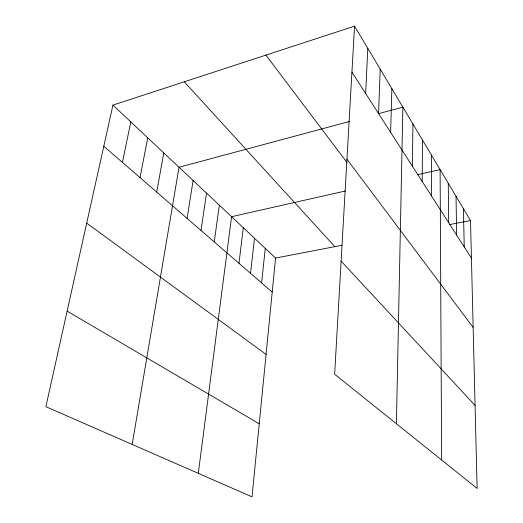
<?xml version="1.0" encoding="UTF-8"?>
<svg xmlns="http://www.w3.org/2000/svg" width="523" height="523" viewBox="0 0 523 523"><rect width="100%" height="100%" fill="white"/><g stroke="black" fill="none" stroke-linecap="round" stroke-linejoin="round"><path stroke-width="0.78" d="M431.508 195.975L431.521 155.2M422.205 181.507L422.479 140.04M412.385 166.216L412.941 124.043M396.408 423.748L402.867 107.15L377.998 113.824M390.635 132.365L391.871 88.714M378.554 113.556L380.201 69.147M365.675 93.519L367.787 48.332M354.561 26.15L334.642 374.239L477.12 488.443L470.504 220.556L354.561 26.15L112.948 105.103L45.88 406.685L252.027 496.85L275.569 258.068L112.948 105.103M261.605 282.917L265.259 248.366M250.537 273.333L254.511 238.259M238.978 263.324L243.3 227.708M198.309 473.354L231.584 216.692L345.579 190.947M214.247 241.907L219.34 205.173M201.002 230.434L206.526 193.124M187.103 218.398L193.105 180.494M132.169 444.426L179.023 167.255L349.384 121.506M156.697 192.065L163.784 152.919M140.02 177.624L147.734 137.824M122.415 162.378L130.815 121.905M417.478 174.708L440.111 169.596L441.641 460.011M275.569 258.068L341.99 245.28M449.845 224.53L470.504 220.556M67.127 311.146L259.225 423.8M86.7 223.112L266.07 354.398M103.796 146.257L272.215 292.102M341.114 261.108L475.067 405.39M184.259 81.797L334.851 246.66M265.932 55.111L346.906 162.385M346.945 159.247L473.138 327.391M351.927 72.122L471.432 258.114M463.437 208.716L464.215 246.882M456.036 196.302L456.644 235.102M448.27 183.279L448.688 222.72"/></g></svg>
